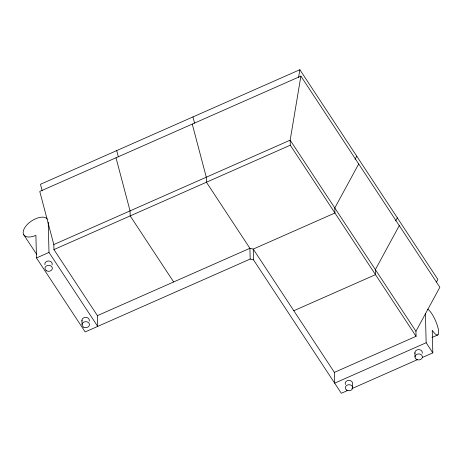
<?xml version="1.0" encoding="UTF-8"?>
<svg xmlns="http://www.w3.org/2000/svg" width="463" height="463" viewBox="0 0 463 463"><rect width="100%" height="100%" fill="white"/><g stroke="black" fill="none" stroke-linecap="round" stroke-linejoin="round"><path stroke-width="0.69" d="M298.548 77.535L299.856 69.716L40.466 184.28L42.121 190.559M48.221 222.269L49.009 252.428L97.699 326.403L97.415 315.633L53.945 249.58L53.812 244.557L39.766 191.445L300.892 76.117L290.168 140.167L290.301 145.197L416.075 336.306L334.384 372.379L334.668 383.156L426.163 342.747L425.387 313.306M355.034 159.318L356.741 156.158M395.605 220.967L397.318 217.807M436.522 281.979L437.888 279.455L299.856 69.716M358.703 163.96L334.795 207.98L334.928 213.009L253.238 249.088L249.904 248.29L97.415 315.633M399.28 225.608L375.371 269.628L375.505 274.657L293.814 310.737M416.075 336.306L415.942 331.276L439.85 287.257L300.892 76.117M53.812 244.557L290.168 140.167L415.942 331.276M53.945 249.58L290.301 145.197M347.916 390.373L341.335 393.284L253.521 259.859L250.182 259.06L85.175 331.936L36.484 257.96L49.009 252.428M431.973 337.51L437.9 334.894M351.863 388.631L417.684 359.56M422.297 357.523L432.824 352.87L432.234 330.252A14.191 3.727 66.2 0 0 438.206 328.689A14.191 3.727 66.2 0 0 427.563 309.157M426.163 342.747L432.824 352.87M334.384 372.379L253.238 249.088L253.521 259.859M173.66 281.961L130.19 215.908L130.057 210.885L116.005 157.773M23.63 234.562L36.693 254.413M192.249 124.101L206.301 177.207L206.429 182.237L249.904 248.29L250.182 259.06M192.949 116.936L194.605 123.21M116.705 150.608L118.366 156.882M414.9 352.725L415.016 357.037M352.69 387.392L352.575 383.086A3.704 3.01 -1.5 0 0 348.06 380.482A3.704 3.01 -1.5 0 0 345.427 384.493M81.939 320.292L82.049 324.604M36.484 257.96L35.894 235.343A14.191 7.373 -33.4 0 1 23.26 233.537A14.191 7.373 -33.4 0 1 32.578 220.324A14.191 7.373 -33.4 0 1 47.371 219.063M415.051 353.5A3.704 3.01 -1.5 0 1 418.511 349.611A3.704 3.01 -1.5 0 1 422.198 353.292M44.934 264.709A3.704 3.01 -1.5 0 1 48.673 260.993A3.704 3.01 -1.5 0 1 52.082 264.848M82.032 321.073A3.704 3.01 -1.5 0 1 85.765 317.358A3.704 3.01 -1.5 0 1 89.18 321.212M346.654 390.06A3.704 3.01 -1.5 0 0 352.656 388.179A3.704 3.01 -1.5 0 0 347.707 384.909A3.704 3.01 -1.5 0 0 346.654 390.06M416.162 359.132A3.704 3.01 -1.5 0 0 422.314 357.604A3.704 3.01 -1.5 0 0 417.667 354.05A3.704 3.01 -1.5 0 0 416.162 359.132M83.791 327.243A3.704 3.01 -1.5 0 0 89.452 324.742A3.704 3.01 -1.5 0 0 84.011 322.034A3.704 3.01 -1.5 0 0 83.791 327.243M46.694 270.878A3.704 3.01 -1.5 0 0 52.354 268.378A3.704 3.01 -1.5 0 0 46.919 265.669A3.704 3.01 -1.5 0 0 46.694 270.878"/></g></svg>
